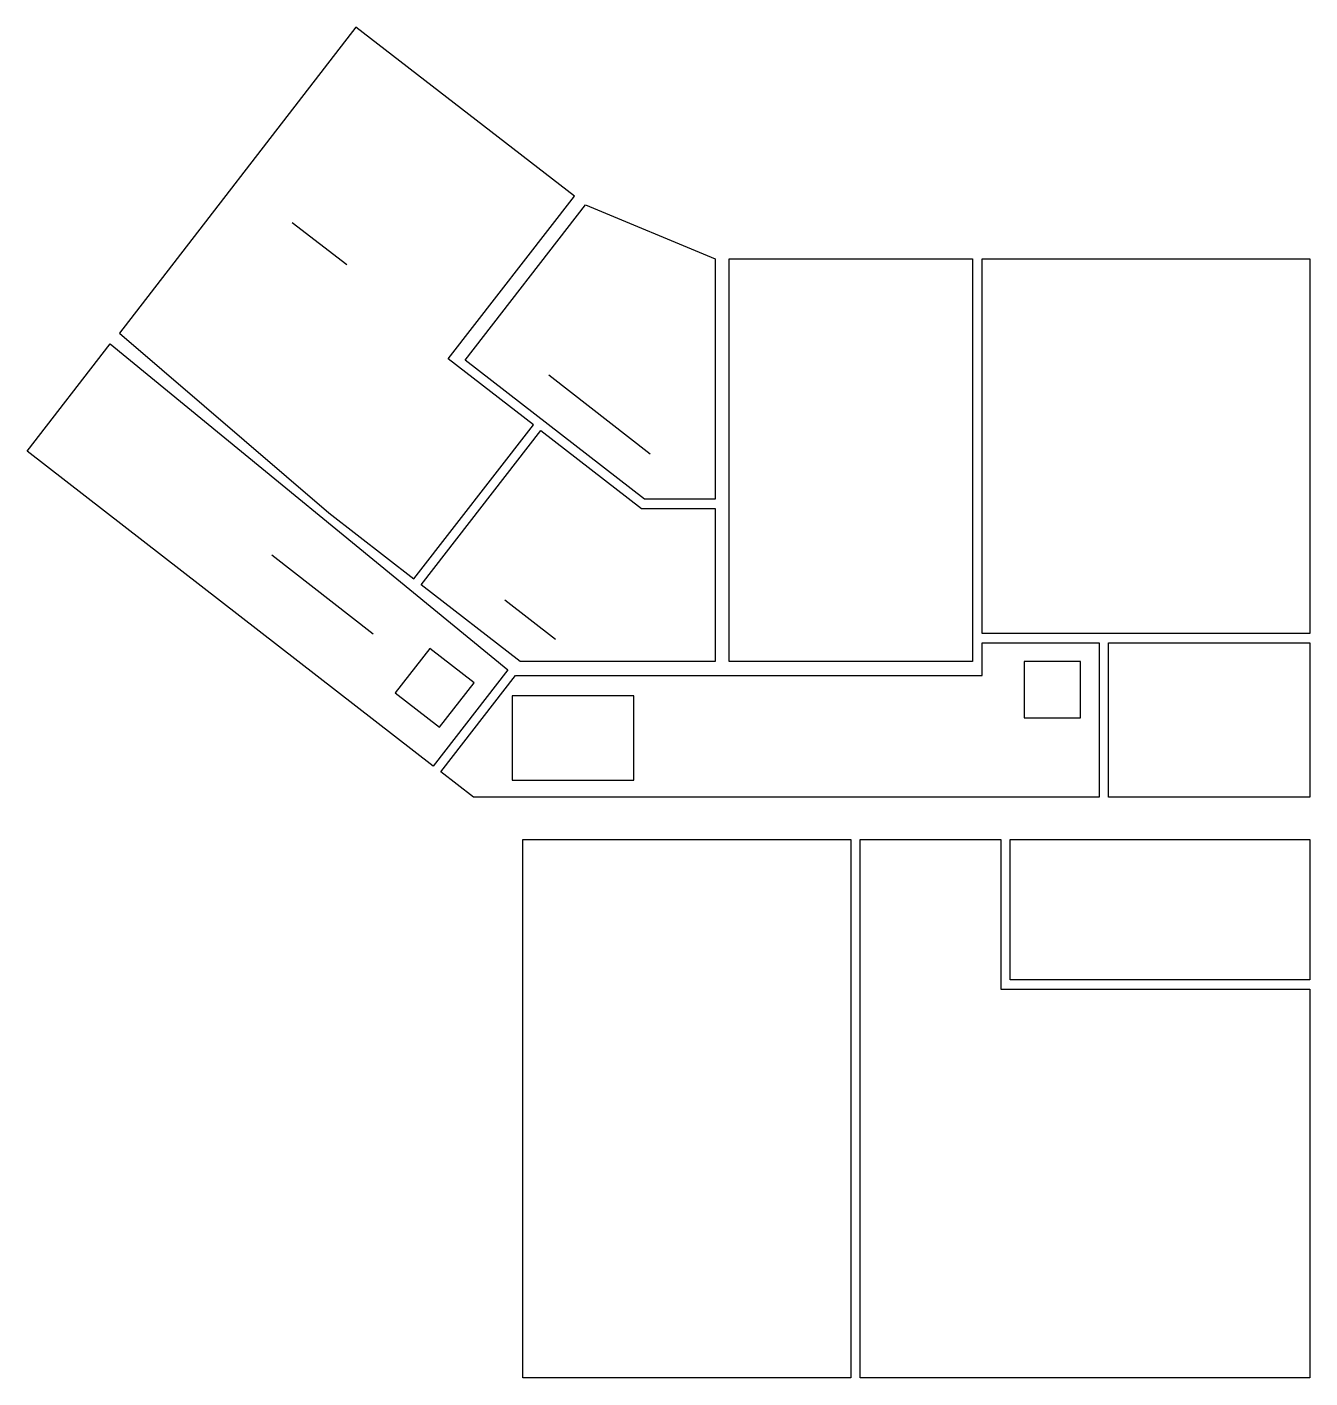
# Model space of a CAD drawing. Header units: metres. Extents: x 222.5 to 236.2, y 103.3 to 117.7.
import ezdxf

# ---------------------------------------------------------------- set-up
doc = ezdxf.new("R2010")
doc.units = ezdxf.units.M
doc.layers.add('AREE LEONARDO', color=7, linetype='Continuous')

msp = doc.modelspace()

# ---------------------------------------------------------------- linework, layer by layer
at = {"layer": 'AREE LEONARDO', "color": 7, "true_color": 0xffffff}
for p, q in [((225.324, 115.647), (225.906, 115.196)), ((228.061, 114.018), (229.145, 113.177)), ((225.105, 112.097), (226.189, 111.256)), ((227.593, 111.619), (228.135, 111.199))]:
    msp.add_line(p, q, dxfattribs=at)
at = {"layer": 'AREE LEONARDO', "color": 5}
for points in [[(223.479, 114.464), (225.714, 112.545), (226.622, 111.84), (227.898, 113.485), (226.989, 114.189), (228.335, 115.926), (226.004, 117.733)], [(229.986, 115.259), (232.586, 115.259), (232.586, 110.959), (229.986, 110.959)], [(232.686, 115.259), (236.186, 115.259), (236.186, 111.259), (232.686, 111.259)], [(222.493, 113.205), (223.381, 114.351), (227.626, 110.87), (226.829, 109.843)], [(226.908, 109.782), (227.705, 110.809), (232.686, 110.809), (232.686, 111.159), (233.936, 111.159), (233.936, 109.509), (227.26, 109.509)], [(227.786, 109.059), (231.286, 109.059), (231.286, 103.309), (227.786, 103.309)], [(231.386, 109.059), (232.886, 109.059), (232.886, 107.459), (236.186, 107.459), (236.186, 103.309), (231.386, 103.309)]]:
    msp.add_lwpolyline(points, close=True, dxfattribs=at)
at = {"layer": 'AREE LEONARDO', "color": 3}
for points in [[(227.169, 114.176), (228.454, 115.834), (229.836, 115.259), (229.836, 112.692), (229.084, 112.692)], [(226.701, 111.778), (227.977, 113.424), (229.05, 112.592), (229.836, 112.592), (229.836, 110.959), (227.756, 110.959)], [(234.036, 111.159), (236.186, 111.159), (236.186, 109.509), (234.036, 109.509)], [(232.986, 109.059), (236.186, 109.059), (236.186, 107.559), (232.986, 107.559)]]:
    msp.add_lwpolyline(points, close=True, dxfattribs=at)
at = {"layer": 'AREE LEONARDO', "color": 1}
for points in [[(226.423, 110.625), (226.897, 110.257), (227.265, 110.731), (226.791, 111.099)], [(233.136, 110.359), (233.736, 110.359), (233.736, 110.959), (233.136, 110.959)]]:
    msp.add_lwpolyline(points, close=True, dxfattribs=at)
at = {"layer": 'AREE LEONARDO', "color": 2}
msp.add_lwpolyline([(227.671, 109.692), (228.971, 109.692), (228.971, 110.592), (227.671, 110.592)], close=True, dxfattribs=at)

doc.saveas('drawing.dxf')
